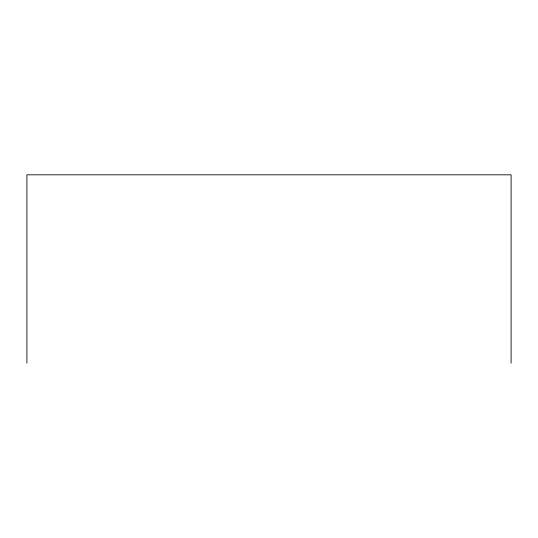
<?xml version="1.0" encoding="UTF-8"?>
<svg xmlns="http://www.w3.org/2000/svg" width="538" height="538" viewBox="0 0 538 538"><rect width="100%" height="100%" fill="white"/><g stroke="black" fill="none" stroke-linecap="round" stroke-linejoin="round"><path stroke-width="0.81" d="M511.1 363.184L511.1 174.816L26.9 174.816L26.9 363.184"/></g></svg>
